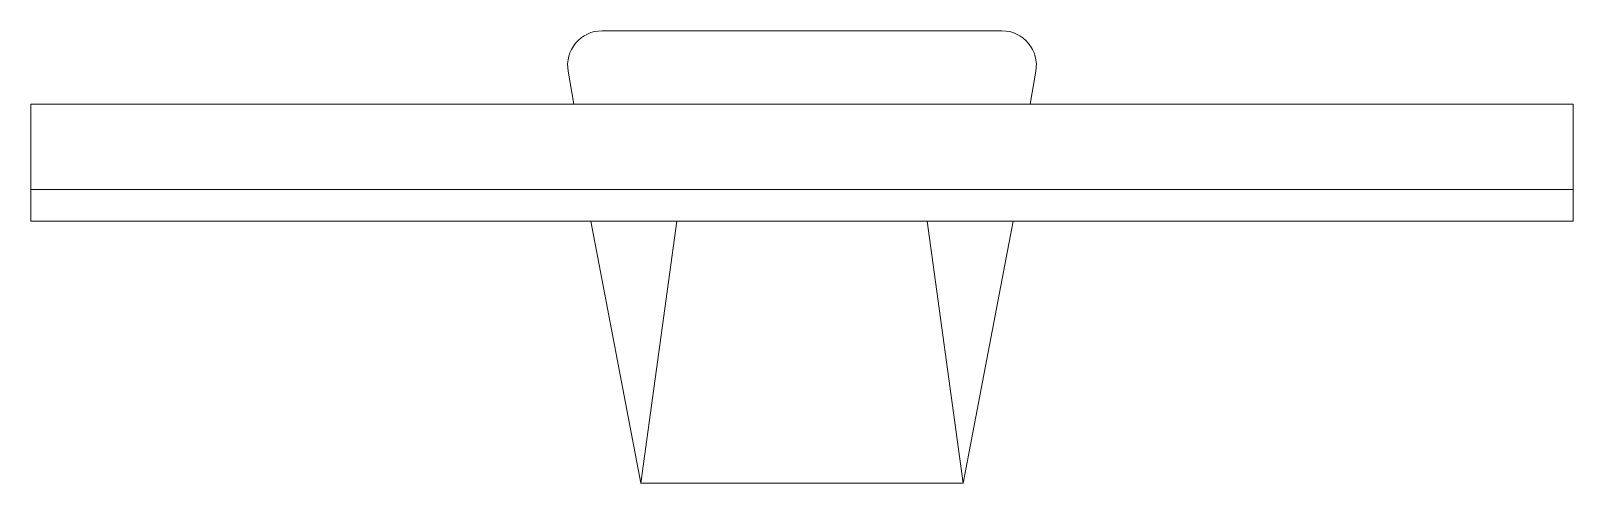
# Model space of a CAD drawing. Header units: millimetres. Extents: x -32954 to 151739, y -65671 to 56243.
# Drawn here: x -2487 to -1918, y -49772 to -49605 of the extents above; entities that cross this region are included whole.
import ezdxf

# ---------------------------------------------------------------- set-up
doc = ezdxf.new("R2010")
doc.units = ezdxf.units.MM
doc.layers.add('M-EQPM', color=7, linetype='Continuous', lineweight=9)

# ---------------------------------------------------------------- blocks, each defined once
blk = doc.blocks.new('АРМ_Компьютер - ГКБ_АРМ2 _2_2_-10171765-О_ТХ_01')
at = {"layer": 'M-EQPM'}
for p, q in [((-77.87, -67.38), (-59.46, 29.37)), ((-59.46, 29.37), (59.46, 29.37)), ((-46.12, -67.38), (-59.46, 29.37)), ((59.46, 29.37), (46.12, -67.38)), ((59.46, 29.37), (77.87, -67.38)), ((-284.46, -67.38), (-284.46, -110.56)), ((284.46, -67.38), (-284.46, -67.38)), ((-284.46, -78.3), (-284.46, -67.38)), ((-284.46, -67.38), (-284.46, -79.06)), ((-284.46, -67.38), (284.46, -67.38)), ((-284.46, -67.38), (284.46, -67.38)), ((284.46, -67.38), (284.46, -110.56)), ((284.46, -79.06), (284.46, -67.38)), ((284.46, -67.38), (284.46, -78.3)), ((-284.46, -79.06), (-284.46, -78.3)), ((284.46, -79.06), (-284.46, -79.06)), ((-284.46, -79.06), (284.46, -79.06)), ((284.46, -78.3), (284.46, -79.06)), ((-284.46, -110.56), (284.46, -110.56)), ((-86.27, -122.67), (-84.14, -110.56)), ((84.14, -110.56), (86.27, -122.67)), ((-73.76, -137.58), (73.76, -137.58))]:
    blk.add_line(p, q, dxfattribs=at)
for centre, start, end in [((-73.76, -124.88), 170, 270), ((73.76, -124.88), 270, 10)]:
    blk.add_arc(centre, 12.7, start, end, dxfattribs=at)

msp = doc.modelspace()

# ---------------------------------------------------------------- block references
at = {"layer": 'M-EQPM', "xscale": -1, "rotation": 180}
msp.add_blockref('АРМ_Компьютер - ГКБ_АРМ2 _2_2_-10171765-О_ТХ_01', (-2202.56, -49742.3), dxfattribs=at)

doc.saveas('drawing.dxf')
